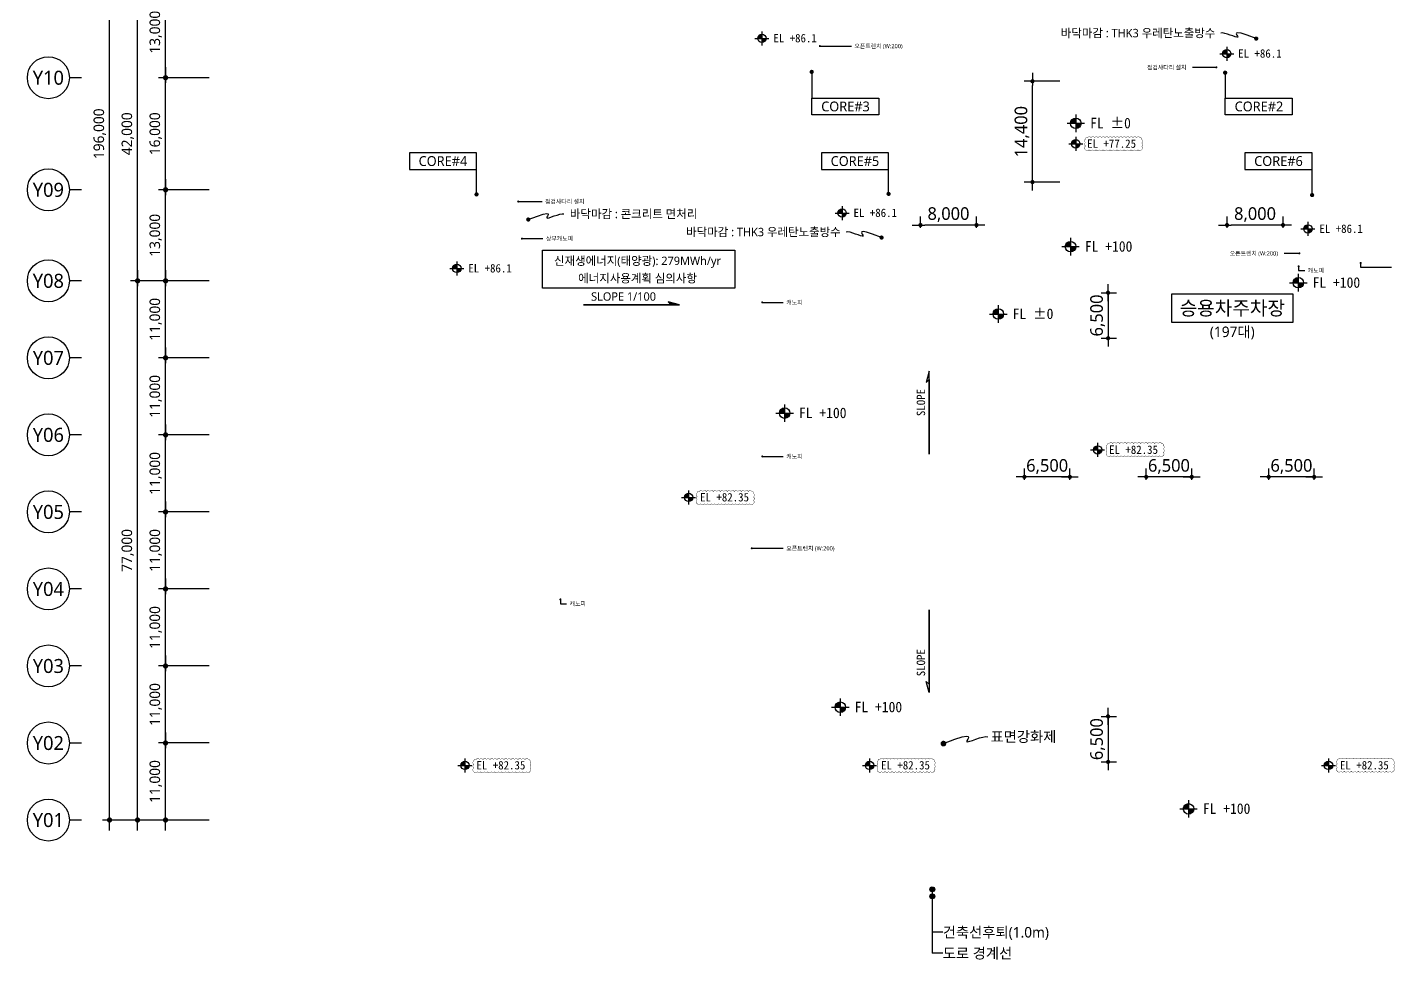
# Model space of a CAD drawing. Header units: millimetres. Extents: x 4806612 to 5147473, y 1423230 to 1974891.
# Drawn here: x 4806612 to 5001958, y 1722455 to 1855586 of the extents above; entities that cross this region are included whole.
import ezdxf
from ezdxf.enums import TextEntityAlignment as Align

# ---------------------------------------------------------------- set-up
doc = ezdxf.new("R2010")
doc.units = ezdxf.units.MM
doc.layers.get('Defpoints').update_dxf_attribs({"color": 140})
for name, color, linetype, lineweight in [('A-AXIS-BUBL', 7, 'Continuous', 25), ('A-DIMS', 7, 'Continuous', 25), ('A-MKXS-LEAD', 7, 'Continuous', 25), ('A-MKXS-TEXT1', 3, 'Continuous', 25), ('A-MKXX-NAME', 3, 'Continuous', 25), ('A-MKXX-SYMB', 7, 'Continuous', 25), ('A-XXXX-SYMB', 7, 'Continuous', 25), ('A-XXXX-TXT2', 3, 'Continuous', 25)]:
    doc.layers.add(name, color=color, linetype=linetype, lineweight=lineweight)
doc.layers.add('DIM', color=7, linetype='Continuous')
doc.layers.add('REV-202205', color=20, linetype='Continuous', lineweight=25, plot=False)
doc.styles.add('HY울릉도L', font='')
doc.styles.add('돋움체', font='')
doc.styles.add('맑은고딕', font='malgun.ttf')
doc.styles.get('HY울릉도L').set_extended_font_data('HYwulM')
doc.styles.get('돋움체').set_extended_font_data('DotumChe')
doc.dimstyles.new('CDIM', dxfattribs={"dimtxt": 3, "dimasz": 1.5, "dimexe": 2, "dimexo": 1, "dimgap": 1, "dimtad": 1, "dimdec": 0, "dimrnd": 0.5, "dimzin": 0, "dimdsep": 32, "dimlunit": 6, "dimtxsty": 'HY울릉도L', "dimblk1": '_CIDOT', "dimblk2": '_CIDOT', "dimsah": 1, "dimcen": 5.5, "dimclrd": 2, "dimclre": 2, "dimclrt": 7, "dimadec": 0, "dimazin": 0, "dimtfac": 1, "dimtdec": 0, "dimtix": 1, "dimtmove": 2, "dimatfit": 1, "dimldrblk": '_CIDOT', "dimfxl": 1, "dimtolj": 1, "dimtzin": 0, "dimlwd": -1, "dimarcsym": 0})

# ---------------------------------------------------------------- blocks, each defined once
blk = doc.blocks.new('_CIDOT')
at = {"color": 0, "linetype": 'ByBlock'}
blk.add_line((2, 0), (-1, 0), dxfattribs=at)
at = {"color": 0, "linetype": 'ByBlock', "const_width": 0.5}
blk.add_lwpolyline([(-0.25, 0, 1), (0.25, 0, 1)], format="xyb", close=True, dxfattribs=at)
blk = doc.blocks.new('*D7')
at = {"layer": 'A-DIMS', "lineweight": -2, "transparency": 16777216}
for p, q in [((93193, 67121), (85943, 67121)), ((93193, 56121), (85943, 56121))]:
    blk.add_line(p, q, dxfattribs=at)
at = {"layer": 'A-DIMS', "transparency": 16777216}
blk.add_line((86943, 56871), (86943, 66371), dxfattribs=at)
at = {"layer": 'Defpoints', "color": 0, "transparency": 16777216}
for p in [(86943, 67121), (93693, 67121), (93693, 56121)]:
    blk.add_point(p, dxfattribs=at)
at = {"layer": 'A-DIMS', "transparency": 16777216, "xscale": 750, "yscale": 750, "zscale": 750}
for p, rotation in [((86943, 67121), 90), ((86943, 56121), 270)]:
    blk.add_blockref('_CIDOT', p, dxfattribs=dict(at, rotation=rotation))
at = {"layer": 'A-DIMS', "color": 3, "transparency": 16777216, "insert": (85538, 61621), "char_height": 1500, "attachment_point": 5, "rotation": 90, "style": '맑은고딕'}
blk.add_mtext('\\A1;11,000', dxfattribs=at)
blk = doc.blocks.new('*D8')
at = {"layer": 'A-DIMS', "lineweight": -2, "transparency": 16777216}
for p, q in [((93193, 78121), (85943, 78121)), ((93193, 67121), (85943, 67121))]:
    blk.add_line(p, q, dxfattribs=at)
at = {"layer": 'A-DIMS', "transparency": 16777216}
blk.add_line((86943, 67871), (86943, 77371), dxfattribs=at)
at = {"layer": 'Defpoints', "color": 0, "transparency": 16777216}
for p in [(86943, 78121), (93693, 78121), (93693, 67121)]:
    blk.add_point(p, dxfattribs=at)
at = {"layer": 'A-DIMS', "transparency": 16777216, "xscale": 750, "yscale": 750, "zscale": 750}
for p, rotation in [((86943, 78121), 90), ((86943, 67121), 270)]:
    blk.add_blockref('_CIDOT', p, dxfattribs=dict(at, rotation=rotation))
at = {"layer": 'A-DIMS', "color": 3, "transparency": 16777216, "insert": (85538, 72621), "char_height": 1500, "attachment_point": 5, "rotation": 90, "style": '맑은고딕'}
blk.add_mtext('\\A1;11,000', dxfattribs=at)
blk = doc.blocks.new('*D9')
at = {"layer": 'A-DIMS', "lineweight": -2, "transparency": 16777216}
for p, q in [((93193, 89121), (85943, 89121)), ((93193, 78121), (85943, 78121))]:
    blk.add_line(p, q, dxfattribs=at)
at = {"layer": 'A-DIMS', "transparency": 16777216}
blk.add_line((86943, 78871), (86943, 88371), dxfattribs=at)
at = {"layer": 'Defpoints', "color": 0, "transparency": 16777216}
for p in [(86943, 89121), (93693, 89121), (93693, 78121)]:
    blk.add_point(p, dxfattribs=at)
at = {"layer": 'A-DIMS', "transparency": 16777216, "xscale": 750, "yscale": 750, "zscale": 750}
for p, rotation in [((86943, 89121), 90), ((86943, 78121), 270)]:
    blk.add_blockref('_CIDOT', p, dxfattribs=dict(at, rotation=rotation))
at = {"layer": 'A-DIMS', "color": 3, "transparency": 16777216, "insert": (85538, 83621), "char_height": 1500, "attachment_point": 5, "rotation": 90, "style": '맑은고딕'}
blk.add_mtext('\\A1;11,000', dxfattribs=at)
blk = doc.blocks.new('*D10')
at = {"layer": 'A-DIMS', "lineweight": -2, "transparency": 16777216}
for p, q in [((93193, 100121), (85943, 100121)), ((93193, 89121), (85943, 89121))]:
    blk.add_line(p, q, dxfattribs=at)
at = {"layer": 'A-DIMS', "transparency": 16777216}
blk.add_line((86943, 89871), (86943, 99371), dxfattribs=at)
at = {"layer": 'Defpoints', "color": 0, "transparency": 16777216}
for p in [(86943, 100121), (93693, 100121), (93693, 89121)]:
    blk.add_point(p, dxfattribs=at)
at = {"layer": 'A-DIMS', "transparency": 16777216, "xscale": 750, "yscale": 750, "zscale": 750}
for p, rotation in [((86943, 100121), 90), ((86943, 89121), 270)]:
    blk.add_blockref('_CIDOT', p, dxfattribs=dict(at, rotation=rotation))
at = {"layer": 'A-DIMS', "color": 3, "transparency": 16777216, "insert": (85538, 94621), "char_height": 1500, "attachment_point": 5, "rotation": 90, "style": '맑은고딕'}
blk.add_mtext('\\A1;11,000', dxfattribs=at)
blk = doc.blocks.new('*D11')
at = {"layer": 'A-DIMS', "lineweight": -2, "transparency": 16777216}
for p, q in [((93193, 111121), (85943, 111121)), ((93193, 100121), (85943, 100121))]:
    blk.add_line(p, q, dxfattribs=at)
at = {"layer": 'A-DIMS', "transparency": 16777216}
blk.add_line((86943, 100871), (86943, 110371), dxfattribs=at)
at = {"layer": 'Defpoints', "color": 0, "transparency": 16777216}
for p in [(86943, 111121), (93693, 111121), (93693, 100121)]:
    blk.add_point(p, dxfattribs=at)
at = {"layer": 'A-DIMS', "transparency": 16777216, "xscale": 750, "yscale": 750, "zscale": 750}
for p, rotation in [((86943, 111121), 90), ((86943, 100121), 270)]:
    blk.add_blockref('_CIDOT', p, dxfattribs=dict(at, rotation=rotation))
at = {"layer": 'A-DIMS', "color": 3, "transparency": 16777216, "insert": (85538, 105621), "char_height": 1500, "attachment_point": 5, "rotation": 90, "style": '맑은고딕'}
blk.add_mtext('\\A1;11,000', dxfattribs=at)
blk = doc.blocks.new('*D12')
at = {"layer": 'A-DIMS', "lineweight": -2, "transparency": 16777216}
for p, q in [((93193, 122121), (85943, 122121)), ((93193, 111121), (85943, 111121))]:
    blk.add_line(p, q, dxfattribs=at)
at = {"layer": 'A-DIMS', "transparency": 16777216}
blk.add_line((86943, 111871), (86943, 121371), dxfattribs=at)
at = {"layer": 'Defpoints', "color": 0, "transparency": 16777216}
for p in [(86943, 122121), (93693, 122121), (93693, 111121)]:
    blk.add_point(p, dxfattribs=at)
at = {"layer": 'A-DIMS', "transparency": 16777216, "xscale": 750, "yscale": 750, "zscale": 750}
for p, rotation in [((86943, 122121), 90), ((86943, 111121), 270)]:
    blk.add_blockref('_CIDOT', p, dxfattribs=dict(at, rotation=rotation))
at = {"layer": 'A-DIMS', "color": 3, "transparency": 16777216, "insert": (85538, 116621), "char_height": 1500, "attachment_point": 5, "rotation": 90, "style": '맑은고딕'}
blk.add_mtext('\\A1;11,000', dxfattribs=at)
blk = doc.blocks.new('*D13')
at = {"layer": 'A-DIMS', "lineweight": -2, "transparency": 16777216}
for p, q in [((93193, 135121), (85943, 135121)), ((93193, 122121), (85943, 122121))]:
    blk.add_line(p, q, dxfattribs=at)
at = {"layer": 'A-DIMS', "transparency": 16777216}
blk.add_line((86943, 122871), (86943, 134371), dxfattribs=at)
at = {"layer": 'Defpoints', "color": 0, "transparency": 16777216}
for p in [(86943, 135121), (93693, 135121), (93693, 122121)]:
    blk.add_point(p, dxfattribs=at)
at = {"layer": 'A-DIMS', "transparency": 16777216, "xscale": 750, "yscale": 750, "zscale": 750}
for p, rotation in [((86943, 135121), 90), ((86943, 122121), 270)]:
    blk.add_blockref('_CIDOT', p, dxfattribs=dict(at, rotation=rotation))
at = {"layer": 'A-DIMS', "color": 3, "transparency": 16777216, "insert": (85538, 128621), "char_height": 1500, "attachment_point": 5, "rotation": 90, "style": '맑은고딕'}
blk.add_mtext('\\A1;13,000', dxfattribs=at)
blk = doc.blocks.new('*D14')
at = {"layer": 'A-DIMS', "lineweight": -2, "transparency": 16777216}
for p, q in [((93193, 151121), (85943, 151121)), ((93193, 135121), (85943, 135121))]:
    blk.add_line(p, q, dxfattribs=at)
at = {"layer": 'A-DIMS', "transparency": 16777216}
blk.add_line((86943, 135871), (86943, 150371), dxfattribs=at)
at = {"layer": 'Defpoints', "color": 0, "transparency": 16777216}
for p in [(86943, 151121), (93693, 151121), (93693, 135121)]:
    blk.add_point(p, dxfattribs=at)
at = {"layer": 'A-DIMS', "transparency": 16777216, "xscale": 750, "yscale": 750, "zscale": 750}
for p, rotation in [((86943, 151121), 90), ((86943, 135121), 270)]:
    blk.add_blockref('_CIDOT', p, dxfattribs=dict(at, rotation=rotation))
at = {"layer": 'A-DIMS', "color": 3, "transparency": 16777216, "insert": (85538, 143121), "char_height": 1500, "attachment_point": 5, "rotation": 90, "style": '맑은고딕'}
blk.add_mtext('\\A1;16,000', dxfattribs=at)
blk = doc.blocks.new('*D15')
at = {"layer": 'A-DIMS', "lineweight": -2, "transparency": 16777216}
for p, q in [((93193, 164121), (85943, 164121)), ((93193, 151121), (85943, 151121))]:
    blk.add_line(p, q, dxfattribs=at)
at = {"layer": 'A-DIMS', "transparency": 16777216}
blk.add_line((86943, 151871), (86943, 163371), dxfattribs=at)
at = {"layer": 'Defpoints', "color": 0, "transparency": 16777216}
for p in [(86943, 164121), (93693, 164121), (93693, 151121)]:
    blk.add_point(p, dxfattribs=at)
at = {"layer": 'A-DIMS', "transparency": 16777216, "xscale": 750, "yscale": 750, "zscale": 750}
for p, rotation in [((86943, 164121), 90), ((86943, 151121), 270)]:
    blk.add_blockref('_CIDOT', p, dxfattribs=dict(at, rotation=rotation))
at = {"layer": 'A-DIMS', "color": 3, "transparency": 16777216, "insert": (85538, 157621), "char_height": 1500, "attachment_point": 5, "rotation": 90, "style": '맑은고딕'}
blk.add_mtext('\\A1;13,000', dxfattribs=at)
blk = doc.blocks.new('*D23')
at = {"layer": 'A-DIMS', "lineweight": -2, "transparency": 16777216}
for p, q in [((93193, 122121), (81943, 122121)), ((93193, 45121), (81943, 45121))]:
    blk.add_line(p, q, dxfattribs=at)
at = {"layer": 'A-DIMS', "transparency": 16777216}
blk.add_line((82943, 45871), (82943, 121371), dxfattribs=at)
at = {"layer": 'Defpoints', "color": 0, "transparency": 16777216}
for p in [(82943, 122121), (93693, 122121), (93693, 45121)]:
    blk.add_point(p, dxfattribs=at)
at = {"layer": 'A-DIMS', "transparency": 16777216, "xscale": 750, "yscale": 750, "zscale": 750}
for p, rotation in [((82943, 122121), 90), ((82943, 45121), 270)]:
    blk.add_blockref('_CIDOT', p, dxfattribs=dict(at, rotation=rotation))
at = {"layer": 'A-DIMS', "color": 3, "transparency": 16777216, "insert": (81542, 83621), "char_height": 1500, "attachment_point": 5, "rotation": 90, "style": '맑은고딕'}
blk.add_mtext('\\A1;77,000', dxfattribs=at)
blk = doc.blocks.new('*D24')
at = {"layer": 'A-DIMS', "lineweight": -2, "transparency": 16777216}
for p, q in [((93193, 241121), (77943, 241121)), ((93193, 45121), (77943, 45121))]:
    blk.add_line(p, q, dxfattribs=at)
at = {"layer": 'A-DIMS', "transparency": 16777216}
blk.add_line((78943, 45871), (78943, 240371), dxfattribs=at)
at = {"layer": 'Defpoints', "color": 0, "transparency": 16777216}
for p in [(78943, 241121), (93693, 241121), (93693, 45121)]:
    blk.add_point(p, dxfattribs=at)
at = {"layer": 'A-DIMS', "transparency": 16777216, "xscale": 750, "yscale": 750, "zscale": 750}
for p, rotation in [((78943, 241121), 90), ((78943, 45121), 270)]:
    blk.add_blockref('_CIDOT', p, dxfattribs=dict(at, rotation=rotation))
at = {"layer": 'A-DIMS', "color": 3, "transparency": 16777216, "insert": (77538, 143121), "char_height": 1500, "attachment_point": 5, "rotation": 90, "style": '맑은고딕'}
blk.add_mtext('\\A1;196,000', dxfattribs=at)
blk = doc.blocks.new('*D25')
at = {"layer": 'A-DIMS', "lineweight": -2, "transparency": 16777216}
for p, q in [((93193, 56121), (85943, 56121)), ((93193, 45121), (85943, 45121))]:
    blk.add_line(p, q, dxfattribs=at)
at = {"layer": 'A-DIMS', "transparency": 16777216}
blk.add_line((86943, 45871), (86943, 55371), dxfattribs=at)
at = {"layer": 'Defpoints', "color": 0, "transparency": 16777216}
for p in [(86943, 56121), (93693, 56121), (93693, 45121)]:
    blk.add_point(p, dxfattribs=at)
at = {"layer": 'A-DIMS', "transparency": 16777216, "xscale": 750, "yscale": 750, "zscale": 750}
for p, rotation in [((86943, 56121), 90), ((86943, 45121), 270)]:
    blk.add_blockref('_CIDOT', p, dxfattribs=dict(at, rotation=rotation))
at = {"layer": 'A-DIMS', "color": 3, "transparency": 16777216, "insert": (85538, 50621), "char_height": 1500, "attachment_point": 5, "rotation": 90, "style": '맑은고딕'}
blk.add_mtext('\\A1;11,000', dxfattribs=at)
blk = doc.blocks.new('*D26')
at = {"layer": 'A-DIMS', "lineweight": -2, "transparency": 16777216}
for p, q in [((93193, 164121), (81943, 164121)), ((93193, 122121), (81943, 122121))]:
    blk.add_line(p, q, dxfattribs=at)
at = {"layer": 'A-DIMS', "transparency": 16777216}
blk.add_line((82943, 122871), (82943, 163371), dxfattribs=at)
at = {"layer": 'Defpoints', "color": 0, "transparency": 16777216}
for p in [(82943, 164121), (93693, 164121), (93693, 122121)]:
    blk.add_point(p, dxfattribs=at)
at = {"layer": 'A-DIMS', "transparency": 16777216, "xscale": 750, "yscale": 750, "zscale": 750}
for p, rotation in [((82943, 164121), 90), ((82943, 122121), 270)]:
    blk.add_blockref('_CIDOT', p, dxfattribs=dict(at, rotation=rotation))
at = {"layer": 'A-DIMS', "color": 3, "transparency": 16777216, "insert": (81542, 143121), "char_height": 1500, "attachment_point": 5, "rotation": 90, "style": '맑은고딕'}
blk.add_mtext('\\A1;42,000', dxfattribs=at)
blk = doc.blocks.new('*D88')
at = {"layer": 'Defpoints', "color": 0, "transparency": 16777216}
for p in [(4950212, 1847891), (4954712, 1847891), (4954712, 1833491)]:
    blk.add_point(p, dxfattribs=at)
at = {"layer": 'DIM', "lineweight": -2, "transparency": 16777216}
for p, q in [((4954112, 1847891), (4949012, 1847891)), ((4954112, 1833491), (4949012, 1833491))]:
    blk.add_line(p, q, dxfattribs=at)
at = {"layer": 'DIM', "transparency": 16777216}
blk.add_line((4950212, 1834091), (4950212, 1847291), dxfattribs=at)
at = {"layer": 'DIM', "transparency": 16777216, "xscale": 600, "yscale": 600, "zscale": 600}
for p, rotation in [((4950212, 1847891), 90), ((4950212, 1833491), 270)]:
    blk.add_blockref('_CIDOT', p, dxfattribs=dict(at, rotation=rotation))
at = {"layer": 'DIM', "color": 3, "transparency": 16777216, "insert": (4948726, 1840691), "char_height": 1800, "attachment_point": 5, "rotation": 90, "style": '맑은고딕'}
blk.add_mtext('\\A1;14,400', dxfattribs=at)
blk = doc.blocks.new('Level')
at = {"layer": 'A-XXXX-SYMB'}
h = blk.add_hatch(color=256, dxfattribs=at)
h.paths.add_polyline_path([(0, 600, 0.4142136), (-600, 0), (0, 0)])
h.paths.add_polyline_path([(600, 0), (0, 0), (0, -600, 0.4142136)])
for p, q in [((-1000, 0), (1000, 0)), ((0, 1000), (0, -1000))]:
    blk.add_line(p, q, dxfattribs=at)
blk.add_circle((0, 0), 600, dxfattribs=at)
blk = doc.blocks.new('*D95')
at = {"layer": 'Defpoints', "color": 0, "transparency": 16777216}
for p in [(4959412, 1817691), (4959412, 1811191), (4961012, 1811191)]:
    blk.add_point(p, dxfattribs=at)
at = {"layer": 'DIM', "transparency": 16777216}
for p, q in [((4961012, 1818291), (4961012, 1818891)), ((4961012, 1817691), (4961012, 1811191)), ((4961012, 1810591), (4961012, 1809991))]:
    blk.add_line(p, q, dxfattribs=at)
at = {"layer": 'DIM', "lineweight": -2, "transparency": 16777216}
for p, q in [((4960012, 1817691), (4962212, 1817691)), ((4960012, 1811191), (4962212, 1811191))]:
    blk.add_line(p, q, dxfattribs=at)
at = {"layer": 'DIM', "transparency": 16777216, "xscale": 600, "yscale": 600, "zscale": 600}
for p, rotation in [((4961012, 1817691), 270), ((4961012, 1811191), 90)]:
    blk.add_blockref('_CIDOT', p, dxfattribs=dict(at, rotation=rotation))
at = {"layer": 'DIM', "color": 3, "transparency": 16777216, "insert": (4959531, 1814441), "char_height": 1800, "attachment_point": 5, "rotation": 90, "style": '맑은고딕'}
blk.add_mtext('\\A1;6,500', dxfattribs=at)
blk = doc.blocks.new('*D103')
at = {"layer": 'Defpoints', "color": 0, "transparency": 16777216}
for p in [(4934212, 1827354), (4934212, 1826354), (4942212, 1826354)]:
    blk.add_point(p, dxfattribs=at)
at = {"layer": 'DIM', "lineweight": -2, "transparency": 16777216}
for p, q in [((4934212, 1826954), (4934212, 1828554)), ((4942212, 1826954), (4942212, 1828554))]:
    blk.add_line(p, q, dxfattribs=at)
at = {"layer": 'DIM', "transparency": 16777216}
blk.add_line((4941612, 1827354), (4934812, 1827354), dxfattribs=at)
at = {"layer": 'DIM', "transparency": 16777216, "xscale": 600, "yscale": 600, "zscale": 600}
for p, rotation in [((4934212, 1827354), 180.0000000000034), ((4942212, 1827354), 3.357314426466474e-12)]:
    blk.add_blockref('_CIDOT', p, dxfattribs=dict(at, rotation=rotation))
at = {"layer": 'DIM', "color": 3, "transparency": 16777216, "insert": (4938212, 1828835), "char_height": 1800, "attachment_point": 5, "style": '맑은고딕'}
blk.add_mtext('\\A1;8,000', dxfattribs=at)
blk = doc.blocks.new('*D104')
at = {"layer": 'Defpoints', "color": 0, "transparency": 16777216}
for p in [(4978012, 1827354), (4978012, 1826354), (4986012, 1826354)]:
    blk.add_point(p, dxfattribs=at)
at = {"layer": 'DIM', "lineweight": -2, "transparency": 16777216}
for p, q in [((4978012, 1826954), (4978012, 1828554)), ((4986012, 1826954), (4986012, 1828554))]:
    blk.add_line(p, q, dxfattribs=at)
at = {"layer": 'DIM', "transparency": 16777216}
blk.add_line((4985412, 1827354), (4978612, 1827354), dxfattribs=at)
at = {"layer": 'DIM', "transparency": 16777216, "xscale": 600, "yscale": 600, "zscale": 600}
for p, rotation in [((4978012, 1827354), 180.0000000000034), ((4986012, 1827354), 3.357314426466474e-12)]:
    blk.add_blockref('_CIDOT', p, dxfattribs=dict(at, rotation=rotation))
at = {"layer": 'DIM', "color": 3, "transparency": 16777216, "insert": (4982012, 1828835), "char_height": 1800, "attachment_point": 5, "style": '맑은고딕'}
blk.add_mtext('\\A1;8,000', dxfattribs=at)
blk = doc.blocks.new('*D105')
at = {"layer": 'Defpoints', "color": 0, "transparency": 16777216}
for p in [(4983962, 1791391), (4983962, 1790391), (4990462, 1790391)]:
    blk.add_point(p, dxfattribs=at)
at = {"layer": 'DIM', "transparency": 16777216}
for p, q in [((4983362, 1791391), (4982762, 1791391)), ((4990462, 1791391), (4983962, 1791391)), ((4991062, 1791391), (4991662, 1791391))]:
    blk.add_line(p, q, dxfattribs=at)
at = {"layer": 'DIM', "lineweight": -2, "transparency": 16777216}
for p, q in [((4983962, 1790991), (4983962, 1792591)), ((4990462, 1790991), (4990462, 1792591))]:
    blk.add_line(p, q, dxfattribs=at)
at = {"layer": 'DIM', "transparency": 16777216, "xscale": 600, "yscale": 600, "zscale": 600}
for p, rotation in [((4983962, 1791391), 359.9999999999795), ((4990462, 1791391), 179.9999999999795)]:
    blk.add_blockref('_CIDOT', p, dxfattribs=dict(at, rotation=rotation))
at = {"layer": 'DIM', "color": 3, "transparency": 16777216, "insert": (4987212, 1792872), "char_height": 1800, "attachment_point": 5, "style": '맑은고딕'}
blk.add_mtext('\\A1;6,500', dxfattribs=at)
blk = doc.blocks.new('글_일반주차')
at = {"layer": 'A-XXXX-TXT2', "color": 0}
blk.add_lwpolyline([(-8700, -2000), (8700, -2000), (8700, 2000), (-8700, 2000)], close=True, dxfattribs=at)
at = {"layer": 'A-XXXX-TXT2', "style": '맑은고딕'}
blk.add_text('승용차주차장', height=2000, dxfattribs=at).set_placement((0, 0), align=Align.MIDDLE_CENTER)
blk = doc.blocks.new('*D106')
at = {"layer": 'Defpoints', "color": 0, "transparency": 16777216}
for p in [(4966462, 1791391), (4966462, 1790391), (4972962, 1790391)]:
    blk.add_point(p, dxfattribs=at)
at = {"layer": 'DIM', "transparency": 16777216}
for p, q in [((4965862, 1791391), (4965262, 1791391)), ((4972962, 1791391), (4966462, 1791391)), ((4973562, 1791391), (4974162, 1791391))]:
    blk.add_line(p, q, dxfattribs=at)
at = {"layer": 'DIM', "lineweight": -2, "transparency": 16777216}
for p, q in [((4966462, 1790991), (4966462, 1792591)), ((4972962, 1790991), (4972962, 1792591))]:
    blk.add_line(p, q, dxfattribs=at)
at = {"layer": 'DIM', "transparency": 16777216, "xscale": 600, "yscale": 600, "zscale": 600}
for p, rotation in [((4966462, 1791391), 359.9999999999795), ((4972962, 1791391), 179.9999999999795)]:
    blk.add_blockref('_CIDOT', p, dxfattribs=dict(at, rotation=rotation))
at = {"layer": 'DIM', "color": 3, "transparency": 16777216, "insert": (4969712, 1792872), "char_height": 1800, "attachment_point": 5, "style": '맑은고딕'}
blk.add_mtext('\\A1;6,500', dxfattribs=at)
blk = doc.blocks.new('*D107')
at = {"layer": 'Defpoints', "color": 0, "transparency": 16777216}
for p in [(4949062, 1791391), (4949062, 1790391), (4955562, 1790391)]:
    blk.add_point(p, dxfattribs=at)
at = {"layer": 'DIM', "transparency": 16777216}
for p, q in [((4948462, 1791391), (4947862, 1791391)), ((4955562, 1791391), (4949062, 1791391)), ((4956162, 1791391), (4956762, 1791391))]:
    blk.add_line(p, q, dxfattribs=at)
at = {"layer": 'DIM', "lineweight": -2, "transparency": 16777216}
for p, q in [((4949062, 1790991), (4949062, 1792591)), ((4955562, 1790991), (4955562, 1792591))]:
    blk.add_line(p, q, dxfattribs=at)
at = {"layer": 'DIM', "transparency": 16777216, "xscale": 600, "yscale": 600, "zscale": 600}
for p, rotation in [((4949062, 1791391), 359.9999999999795), ((4955562, 1791391), 179.9999999999795)]:
    blk.add_blockref('_CIDOT', p, dxfattribs=dict(at, rotation=rotation))
at = {"layer": 'DIM', "color": 3, "transparency": 16777216, "insert": (4952312, 1792872), "char_height": 1800, "attachment_point": 5, "style": '맑은고딕'}
blk.add_mtext('\\A1;6,500', dxfattribs=at)
blk = doc.blocks.new('*D108')
at = {"layer": 'Defpoints', "color": 0, "transparency": 16777216}
for p in [(4959412, 1757191), (4959412, 1750691), (4961012, 1750691)]:
    blk.add_point(p, dxfattribs=at)
at = {"layer": 'DIM', "transparency": 16777216}
for p, q in [((4961012, 1757791), (4961012, 1758391)), ((4961012, 1757191), (4961012, 1750691)), ((4961012, 1750091), (4961012, 1749491))]:
    blk.add_line(p, q, dxfattribs=at)
at = {"layer": 'DIM', "lineweight": -2, "transparency": 16777216}
for p, q in [((4960012, 1757191), (4962212, 1757191)), ((4960012, 1750691), (4962212, 1750691))]:
    blk.add_line(p, q, dxfattribs=at)
at = {"layer": 'DIM', "transparency": 16777216, "xscale": 600, "yscale": 600, "zscale": 600}
for p, rotation in [((4961012, 1757191), 270), ((4961012, 1750691), 90)]:
    blk.add_blockref('_CIDOT', p, dxfattribs=dict(at, rotation=rotation))
at = {"layer": 'DIM', "color": 3, "transparency": 16777216, "insert": (4959531, 1753941), "char_height": 1800, "attachment_point": 5, "rotation": 90, "style": '맑은고딕'}
blk.add_mtext('\\A1;6,500', dxfattribs=at)
blk = doc.blocks.new('DIM(210222)')
for p, q in [((74943, 151120.6), (73193, 151120.6)), ((74943, 135120.6), (73193, 135120.6)), ((74943, 122120.6), (73193, 122120.6)), ((74943, 111120.6), (73193, 111120.6)), ((74943, 100120.6), (73193, 100120.6)), ((74943, 89120.6), (73193, 89120.6)), ((74943, 78120.6), (73193, 78120.6)), ((74943, 67120.6), (73193, 67120.6)), ((74943, 56120.6), (73193, 56120.6)), ((74943, 45120.6), (73193, 45120.6))]:
    blk.add_line(p, q)
at = {"layer": 'A-AXIS-BUBL', "ltscale": 0.2}
for centre in [(70193, 151120.6), (70193, 135120.6), (70193, 122120.6), (70193, 111120.6), (70193, 100120.6), (70193, 89120.6), (70193, 78120.6), (70193, 67120.6), (70193, 56120.6), (70193, 45120.6)]:
    blk.add_circle(centre, 3000, dxfattribs=at)
at = {"layer": 'A-XXXX-TXT2', "ltscale": 0.2, "style": '맑은고딕'}
for s, p in [('Y10', (70193, 151120.6)), ('Y09', (70193, 135120.6)), ('Y08', (70193, 122120.6)), ('Y07', (70193, 111120.6)), ('Y06', (70193, 100120.6)), ('Y05', (70193, 89120.6)), ('Y04', (70193, 78120.6)), ('Y03', (70193, 67120.6)), ('Y02', (70193, 56120.6)), ('Y01', (70193, 45120.6))]:
    blk.add_text(s, height=2000, dxfattribs=at).set_placement(p, align=Align.MIDDLE)
at = {"layer": 'A-DIMS'}
for p1, p2, distance, picture, middle in [((93693, 45120.6), (93693, 241120.6), 14750, '*D24', (77538.1, 143120.6)), ((93693, 122120.6), (93693, 164120.6), 10750, '*D26', (81542.2, 143120.6)), ((93693, 151120.6), (93693, 164120.6), 6750, '*D15', (85538.1, 157620.6)), ((93693, 135120.6), (93693, 151120.6), 6750, '*D14', (85538.1, 143120.6)), ((93693, 122120.6), (93693, 135120.6), 6750, '*D13', (85538.1, 128620.6)), ((93693, 45120.6), (93693, 122120.6), 10750, '*D23', (81542.2, 83620.6)), ((93693, 111120.6), (93693, 122120.6), 6750, '*D12', (85538.1, 116620.6)), ((93693, 100120.6), (93693, 111120.6), 6750, '*D11', (85538.1, 105620.6)), ((93693, 89120.6), (93693, 100120.6), 6750, '*D10', (85538.1, 94620.6)), ((93693, 78120.6), (93693, 89120.6), 6750, '*D9', (85538.1, 83620.6)), ((93693, 67120.6), (93693, 78120.6), 6750, '*D8', (85538.1, 72620.6)), ((93693, 56120.6), (93693, 67120.6), 6750, '*D7', (85538.1, 61620.6)), ((93693, 45120.6), (93693, 56120.6), 6750, '*D25', (85538.1, 50620.6))]:
    dim = blk.add_aligned_dim(p1=p1, p2=p2, distance=distance, dimstyle='CDIM', override={"dimscale": 500, "dimtxsty": '맑은고딕', "dimclrd": 256, "dimclre": 256, "dimclrt": 3}, dxfattribs=at)
    dim.commit()
    dim.dimension.update_dxf_attribs({"geometry": picture, "text_midpoint": middle})

msp = doc.modelspace()

# ---------------------------------------------------------------- hatches: boundary and pattern name
at = {"layer": 'A-XXXX-SYMB'}
h = msp.add_hatch(color=256, dxfattribs=at)
h.paths.add_polyline_path([(4956401.7, 1842635.2, 0.41421356), (4955651.7, 1841885.2), (4956401.7, 1841885.2)])
h.paths.add_polyline_path([(4957151.7, 1841885.2), (4956401.7, 1841885.2), (4956401.7, 1841135.2, 0.41421356)])
h = msp.add_hatch(color=256, dxfattribs=at)
h.paths.add_polyline_path([(4955650.3, 1825021.2, 0.41421356), (4954900.3, 1824271.2), (4955650.3, 1824271.2)])
h.paths.add_polyline_path([(4956400.3, 1824271.2), (4955650.3, 1824271.2), (4955650.3, 1823521.2, 0.41421356)])
h = msp.add_hatch(color=256, dxfattribs=at)
h.paths.add_polyline_path([(4988194.1, 1819867.2, 0.41421356), (4987444.1, 1819117.2), (4988194.1, 1819117.2)])
h.paths.add_polyline_path([(4988944.1, 1819117.2), (4988194.1, 1819117.2), (4988194.1, 1818367.2, 0.41421356)])
msp.add_hatch(color=256, dxfattribs=at).paths.add_polyline_path([(4899763.5, 1815980.7), (4898563.5, 1815980.7), (4898163.5, 1816380.7)])
h = msp.add_hatch(color=256, dxfattribs=at)
h.paths.add_polyline_path([(4945334.3, 1815398.4, 0.41421356), (4944584.3, 1814648.4), (4945334.3, 1814648.4)])
h.paths.add_polyline_path([(4946084.3, 1814648.4), (4945334.3, 1814648.4), (4945334.3, 1813898.4, 0.41421356)])
h = msp.add_hatch(color=256, dxfattribs=at)
h.paths.add_polyline_path([(4914806.6, 1801251.8, 0.41421356), (4914056.6, 1800501.8), (4914806.6, 1800501.8)])
h.paths.add_polyline_path([(4915556.6, 1800501.8), (4914806.6, 1800501.8), (4914806.6, 1799751.8, 0.41421356)])
h = msp.add_hatch(color=256, dxfattribs=at)
h.paths.add_polyline_path([(4922758.4, 1759250.9, 0.41421356), (4922008.4, 1758500.9), (4922758.4, 1758500.9)])
h.paths.add_polyline_path([(4923508.4, 1758500.9), (4922758.4, 1758500.9), (4922758.4, 1757750.9, 0.41421356)])
h = msp.add_hatch(color=256, dxfattribs=at)
h.paths.add_polyline_path([(4972508.5, 1744739.1, 0.41421356), (4971758.5, 1743989.1), (4972508.5, 1743989.1)])
h.paths.add_polyline_path([(4973258.5, 1743989.1), (4972508.5, 1743989.1), (4972508.5, 1743239.1, 0.41421356)])
h = msp.add_hatch(color=256, dxfattribs=at)
h.dxf.hatch_style = 1
edge = h.paths.add_edge_path()
edge.add_arc((4935897.5, 1732499), 351.6, 0, 360)
h = msp.add_hatch(color=256, dxfattribs=at)
h.dxf.hatch_style = 1
edge = h.paths.add_edge_path()
edge.add_arc((4935897.5, 1731498.9), 351.6, 0, 360)

# ---------------------------------------------------------------- linework, layer by layer
for points in [[(4918673.1, 1849225), (4918673.1, 1845491.2)], [(4977739, 1849114), (4977739, 1845491.2)], [(4870787.4, 1831732.4), (4870787.4, 1835291.2)], [(4929654.2, 1831808.6), (4929654.2, 1835291.2)], [(4990164.2, 1831640.2), (4990164.2, 1835291.2)], [(4935897.5, 1732499), (4935897.5, 1723364.5)], [(4937397.5, 1726364.5), (4935897.5, 1726364.5)], [(4937397.5, 1723364.5), (4935897.5, 1723364.5)]]:
    msp.add_lwpolyline(points)
at = {"layer": 'A-MKXS-LEAD'}
for p, q in [((4919842.7, 1852910.5), (4924342.7, 1852910.5)), ((4976493.2, 1849869.7), (4973093.2, 1849869.7)), ((4876741, 1830716.4), (4880141, 1830716.4)), ((4877275.7, 1825427), (4880275.7, 1825427)), ((4988354.2, 1823309), (4986174.2, 1823309)), ((4911611.8, 1816309.8), (4914611.8, 1816309.8)), ((4911611.8, 1794309.8), (4914611.8, 1794309.8)), ((4910111.8, 1781193), (4914611.8, 1781193))]:
    msp.add_line(p, q, dxfattribs=at)
for points in [[(4982180.9, 1853979.3), (4980877.5, 1854470.7), (4980028.3, 1854736), (4979545, 1854822), (4979339.8, 1854775.5), (4979324.4, 1854643.5), (4979411, 1854472.8), (4979511.3, 1854310.2), (4979537.4, 1854202.6), (4979421.9, 1854184.9), (4979180.3, 1854243.5), (4978848.8, 1854353), (4978463.6, 1854487.8), (4978060.8, 1854622.4), (4977676.7, 1854731.2), (4977347.5, 1854788.7), (4977109.3, 1854769.5)], [(4878176.8, 1828144.5), (4879480.1, 1828635.9), (4880329.4, 1828901.2), (4880812.6, 1828987.1), (4881017.9, 1828940.7), (4881033.2, 1828808.7), (4880946.7, 1828637.9), (4880846.4, 1828475.4), (4880820.2, 1828367.8), (4880935.7, 1828350.1), (4881177.3, 1828408.7), (4881508.8, 1828518.2), (4881894.1, 1828653), (4882296.9, 1828787.5), (4882681, 1828896.3), (4883010.2, 1828953.9), (4883248.4, 1828934.7)], [(4928652.3, 1825568.5), (4927348.9, 1826059.9), (4926499.6, 1826325.2), (4926016.4, 1826411.2), (4925811.1, 1826364.7), (4925795.8, 1826232.7), (4925882.3, 1826061.9), (4925982.7, 1825899.4), (4926008.8, 1825791.8), (4925893.3, 1825774.1), (4925651.7, 1825832.7), (4925320.2, 1825942.2), (4924935, 1826077), (4924532.2, 1826211.5), (4924148.1, 1826320.4), (4923818.8, 1826377.9), (4923580.6, 1826358.7)], [(4988233.3, 1821456.7), (4988233.3, 1820852.9), (4989116.6, 1820852.9)], [(4997100.6, 1821949.6), (4997100.6, 1821345.8), (5001525.6, 1821345.8)], [(4882773.7, 1773891.2), (4882773.7, 1773287.5), (4883657.1, 1773287.5)], [(4937492.5, 1753303), (4939121.7, 1753917.3), (4940183.3, 1754248.8), (4940787.4, 1754356.3), (4941043.9, 1754298.2), (4941063.1, 1754133.2), (4940954.9, 1753919.8), (4940829.5, 1753716.6), (4940796.9, 1753582.1), (4940941.2, 1753560), (4941243.2, 1753633.3), (4941657.6, 1753770.1), (4942139.2, 1753938.6), (4942642.6, 1754106.8), (4943122.8, 1754242.8), (4943534.3, 1754314.8), (4943832.1, 1754290.7)]]:
    msp.add_lwpolyline(points, dxfattribs=at)
for points, const_width in [([(4982330.9, 1853979.3, -1), (4982030.9, 1853979.3, -1)], 300), ([(4919767.7, 1852910.5, 1), (4919917.7, 1852910.5, 1)], 150), ([(4976568.2, 1849869.7, -1), (4976418.2, 1849869.7, -1)], 150), ([(4918823.1, 1849225, -1), (4918523.1, 1849225, -1)], 300), ([(4977889, 1849114, -1), (4977589, 1849114, -1)], 300), ([(4870637.4, 1831732.4, -1), (4870937.4, 1831732.4, -1)], 300), ([(4876666, 1830716.4, 1), (4876816, 1830716.4, 1)], 150), ([(4929504.2, 1831808.6, -1), (4929804.2, 1831808.6, -1)], 300), ([(4990014.2, 1831640.2, -1), (4990314.2, 1831640.2, -1)], 300), ([(4878026.8, 1828144.5, 1), (4878326.8, 1828144.5, 1)], 300), ([(4877200.7, 1825427, 1), (4877350.7, 1825427, 1)], 150), ([(4928802.3, 1825568.5, -1), (4928502.3, 1825568.5, -1)], 300), ([(4988429.2, 1823309, -1), (4988279.2, 1823309, -1)], 150), ([(4988158.3, 1821456.7, 1), (4988308.3, 1821456.7, 1)], 150), ([(4997025.6, 1821949.6, 1), (4997175.6, 1821949.6, 1)], 150), ([(4911536.8, 1816309.8, 1), (4911686.8, 1816309.8, 1)], 150), ([(4911536.8, 1794309.8, 1), (4911686.8, 1794309.8, 1)], 150), ([(4910036.8, 1781193, 1), (4910186.8, 1781193, 1)], 150), ([(4882698.7, 1773891.2, 1), (4882848.7, 1773891.2, 1)], 150), ([(4937285.2, 1753323.7, 1), (4937699.8, 1753282.3, 1)], 400)]:
    msp.add_lwpolyline(points, format="xyb", close=True, dxfattribs=dict(at, const_width=const_width))
at = {"layer": 'A-MKXX-SYMB'}
for points in [[(4918673.1, 1845491.2), (4928273.1, 1845491.2), (4928273.1, 1843091.2), (4918673.1, 1843091.2)], [(4977739, 1845491.2), (4987339, 1845491.2), (4987339, 1843091.2), (4977739, 1843091.2)], [(4870787.4, 1837691.2), (4861187.4, 1837691.2), (4861187.4, 1835291.2), (4870787.4, 1835291.2)], [(4929654.2, 1837691.2), (4920054.2, 1837691.2), (4920054.2, 1835291.2), (4929654.2, 1835291.2)], [(4990164.2, 1837691.2), (4980564.2, 1837691.2), (4980564.2, 1835291.2), (4990164.2, 1835291.2)]]:
    msp.add_lwpolyline(points, close=True, dxfattribs=at)
at = {"layer": 'A-XXXX-SYMB'}
for p, q in [((4956401.7, 1843135.2), (4956401.7, 1840635.2)), ((4955151.7, 1841885.2), (4957651.7, 1841885.2)), ((4955650.3, 1825521.2), (4955650.3, 1823021.2)), ((4954400.3, 1824271.2), (4956900.3, 1824271.2)), ((4986944.1, 1819117.2), (4989444.1, 1819117.2)), ((4988194.1, 1820367.2), (4988194.1, 1817867.2)), ((4886077.4, 1815980.7), (4899763.5, 1815980.7)), ((4945334.3, 1815898.4), (4945334.3, 1813398.4)), ((4944084.3, 1814648.4), (4946584.3, 1814648.4)), ((4935446.5, 1794658.1), (4935446.5, 1806477.9)), ((4914806.6, 1801751.8), (4914806.6, 1799251.8)), ((4913556.6, 1800501.8), (4916056.6, 1800501.8)), ((4935446.5, 1772403), (4935446.5, 1760583.2)), ((4921508.4, 1758500.9), (4924008.4, 1758500.9)), ((4922758.4, 1759750.9), (4922758.4, 1757250.9)), ((4972508.5, 1745239.1), (4972508.5, 1742739.1)), ((4971258.5, 1743989.1), (4973758.5, 1743989.1))]:
    msp.add_line(p, q, dxfattribs=at)
for points in [[(4899763.5, 1815980.7), (4898163.5, 1816380.7), (4898563.5, 1815980.7), (4886077.4, 1815980.7)], [(4935446.5, 1806477.9), (4935046.5, 1804877.9), (4935446.5, 1805277.9), (4935446.5, 1794658.1)], [(4935446.5, 1760583.2), (4935046.5, 1762183.2), (4935446.5, 1761783.2), (4935446.5, 1772403)]]:
    msp.add_lwpolyline(points, dxfattribs=at)
for centre, radius in [((4956401.7, 1841885.2), 750), ((4955650.3, 1824271.2), 750), ((4988194.1, 1819117.2), 750), ((4945334.3, 1814648.4), 750), ((4914806.6, 1800501.8), 750), ((4922758.4, 1758500.9), 750), ((4972508.5, 1743989.1), 750), ((4935897.5, 1732499), 351.6), ((4935897.5, 1731498.9), 351.6)]:
    msp.add_circle(centre, radius, dxfattribs=at)
at = {"layer": 'A-XXXX-TXT2', "color": 0}
msp.add_lwpolyline([(4880232.4, 1823773.9), (4907671.5, 1823773.9), (4907671.5, 1818318.9), (4880232.4, 1818318.9)], close=True, dxfattribs=at)
at = {"layer": 'REV-202205', "const_width": 50}
for points in [[(4957785.3, 1838097.1, 0.52056705), (4958285.3, 1838097.1, 0.52056705), (4958785.3, 1838097.1, 0.52056705), (4959285.3, 1838097.1, 0.52056705), (4959785.3, 1838097.1, 0.52056705), (4960285.3, 1838097.1, 0.52056705), (4960785.3, 1838097.1, 0.52056705), (4961285.3, 1838097.1, 0.52056705), (4961785.3, 1838097.1, 0.52056705), (4962285.3, 1838097.1, 0.52056705), (4962785.3, 1838097.1, 0.52056705), (4963285.3, 1838097.1, 0.52056705), (4963785.3, 1838097.1, 0.52056705), (4964285.3, 1838097.1, 0.52056705), (4964785.3, 1838097.1, 0.52056705), (4965285.3, 1838097.1, 0.52056705), (4965785.3, 1838097.1, 0.52056705), (4965817.2, 1838565.2, 0.52056705), (4965817.2, 1839065.2, 0.52056705), (4965817.2, 1839565.2, 0.52056705), (4965590.2, 1839838.3, 0.52056705), (4965090.2, 1839838.3, 0.52056705), (4964590.2, 1839838.3, 0.52056705), (4964090.2, 1839838.3, 0.52056705), (4963590.2, 1839838.3, 0.52056705), (4963090.2, 1839838.3, 0.52056705), (4962590.2, 1839838.3, 0.52056705), (4962090.2, 1839838.3, 0.52056705), (4961590.2, 1839838.3, 0.52056705), (4961090.2, 1839838.3, 0.52056705), (4960590.2, 1839838.3, 0.52056705), (4960090.2, 1839838.3, 0.52056705), (4959590.2, 1839838.3, 0.52056705), (4959090.2, 1839838.3, 0.52056705), (4958590.2, 1839838.3, 0.52056705), (4958090.2, 1839838.3, 0.52056705), (4957785.3, 1839643.3, 0.52056705), (4957785.3, 1839143.3, 0.52056705), (4957785.3, 1838643.3, 0.52056705)], [(4960872.3, 1794417.3, 0.52056705), (4961372.3, 1794417.3, 0.52056705), (4961872.3, 1794417.3, 0.52056705), (4962372.3, 1794417.3, 0.52056705), (4962872.3, 1794417.3, 0.52056705), (4963372.3, 1794417.3, 0.52056705), (4963872.3, 1794417.3, 0.52056705), (4964372.3, 1794417.3, 0.52056705), (4964872.3, 1794417.3, 0.52056705), (4965372.3, 1794417.3, 0.52056705), (4965872.3, 1794417.3, 0.52056705), (4966372.3, 1794417.3, 0.52056705), (4966872.3, 1794417.3, 0.52056705), (4967372.3, 1794417.3, 0.52056705), (4967872.3, 1794417.3, 0.52056705), (4968372.3, 1794417.3, 0.52056705), (4968872.3, 1794417.3, 0.52056705), (4968904.2, 1794885.4, 0.52056705), (4968904.2, 1795385.4, 0.52056705), (4968904.2, 1795885.4, 0.52056705), (4968677.3, 1796158.5, 0.52056705), (4968177.3, 1796158.5, 0.52056705), (4967677.3, 1796158.5, 0.52056705), (4967177.3, 1796158.5, 0.52056705), (4966677.3, 1796158.5, 0.52056705), (4966177.3, 1796158.5, 0.52056705), (4965677.3, 1796158.5, 0.52056705), (4965177.3, 1796158.5, 0.52056705), (4964677.3, 1796158.5, 0.52056705), (4964177.3, 1796158.5, 0.52056705), (4963677.3, 1796158.5, 0.52056705), (4963177.3, 1796158.5, 0.52056705), (4962677.3, 1796158.5, 0.52056705), (4962177.3, 1796158.5, 0.52056705), (4961677.3, 1796158.5, 0.52056705), (4961177.3, 1796158.5, 0.52056705), (4960872.3, 1795963.5, 0.52056705), (4960872.3, 1795463.5, 0.52056705), (4960872.3, 1794963.5, 0.52056705)], [(4902315.8, 1787564.9, 0.52056705), (4902815.8, 1787564.9, 0.52056705), (4903315.8, 1787564.9, 0.52056705), (4903815.8, 1787564.9, 0.52056705), (4904315.8, 1787564.9, 0.52056705), (4904815.8, 1787564.9, 0.52056705), (4905315.8, 1787564.9, 0.52056705), (4905815.8, 1787564.9, 0.52056705), (4906315.8, 1787564.9, 0.52056705), (4906815.8, 1787564.9, 0.52056705), (4907315.8, 1787564.9, 0.52056705), (4907815.8, 1787564.9, 0.52056705), (4908315.8, 1787564.9, 0.52056705), (4908815.8, 1787564.9, 0.52056705), (4909315.8, 1787564.9, 0.52056705), (4909815.8, 1787564.9, 0.52056705), (4910315.8, 1787564.9, 0.52056705), (4910347.7, 1788033, 0.52056705), (4910347.7, 1788533, 0.52056705), (4910347.7, 1789033, 0.52056705), (4910120.8, 1789306.1, 0.52056705), (4909620.8, 1789306.1, 0.52056705), (4909120.8, 1789306.1, 0.52056705), (4908620.8, 1789306.1, 0.52056705), (4908120.8, 1789306.1, 0.52056705), (4907620.8, 1789306.1, 0.52056705), (4907120.8, 1789306.1, 0.52056705), (4906620.8, 1789306.1, 0.52056705), (4906120.8, 1789306.1, 0.52056705), (4905620.8, 1789306.1, 0.52056705), (4905120.8, 1789306.1, 0.52056705), (4904620.8, 1789306.1, 0.52056705), (4904120.8, 1789306.1, 0.52056705), (4903620.8, 1789306.1, 0.52056705), (4903120.8, 1789306.1, 0.52056705), (4902620.8, 1789306.1, 0.52056705), (4902315.8, 1789111.1, 0.52056705), (4902315.8, 1788611.1, 0.52056705), (4902315.8, 1788111.1, 0.52056705)], [(4870398, 1749291.2, 0.52056705), (4870898, 1749291.2, 0.52056705), (4871398, 1749291.2, 0.52056705), (4871898, 1749291.2, 0.52056705), (4872398, 1749291.2, 0.52056705), (4872898, 1749291.2, 0.52056705), (4873398, 1749291.2, 0.52056705), (4873898, 1749291.2, 0.52056705), (4874398, 1749291.2, 0.52056705), (4874898, 1749291.2, 0.52056705), (4875398, 1749291.2, 0.52056705), (4875898, 1749291.2, 0.52056705), (4876398, 1749291.2, 0.52056705), (4876898, 1749291.2, 0.52056705), (4877398, 1749291.2, 0.52056705), (4877898, 1749291.2, 0.52056705), (4878398, 1749291.2, 0.52056705), (4878429.9, 1749759.3, 0.52056705), (4878429.9, 1750259.3, 0.52056705), (4878429.9, 1750759.3, 0.52056705), (4878203, 1751032.4, 0.52056705), (4877703, 1751032.4, 0.52056705), (4877203, 1751032.4, 0.52056705), (4876703, 1751032.4, 0.52056705), (4876203, 1751032.4, 0.52056705), (4875703, 1751032.4, 0.52056705), (4875203, 1751032.4, 0.52056705), (4874703, 1751032.4, 0.52056705), (4874203, 1751032.4, 0.52056705), (4873703, 1751032.4, 0.52056705), (4873203, 1751032.4, 0.52056705), (4872703, 1751032.4, 0.52056705), (4872203, 1751032.4, 0.52056705), (4871703, 1751032.4, 0.52056705), (4871203, 1751032.4, 0.52056705), (4870703, 1751032.4, 0.52056705), (4870398, 1750837.4, 0.52056705), (4870398, 1750337.4, 0.52056705), (4870398, 1749837.4, 0.52056705)], [(4928149.1, 1749328.8, 0.52056705), (4928649.1, 1749328.8, 0.52056705), (4929149.1, 1749328.8, 0.52056705), (4929649.1, 1749328.8, 0.52056705), (4930149.1, 1749328.8, 0.52056705), (4930649.1, 1749328.8, 0.52056705), (4931149.1, 1749328.8, 0.52056705), (4931649.1, 1749328.8, 0.52056705), (4932149.1, 1749328.8, 0.52056705), (4932649.1, 1749328.8, 0.52056705), (4933149.1, 1749328.8, 0.52056705), (4933649.1, 1749328.8, 0.52056705), (4934149.1, 1749328.8, 0.52056705), (4934649.1, 1749328.8, 0.52056705), (4935149.1, 1749328.8, 0.52056705), (4935649.1, 1749328.8, 0.52056705), (4936149.1, 1749328.8, 0.52056705), (4936181, 1749796.9, 0.52056705), (4936181, 1750296.9, 0.52056705), (4936181, 1750796.9, 0.52056705), (4935954.1, 1751070, 0.52056705), (4935454.1, 1751070, 0.52056705), (4934954.1, 1751070, 0.52056705), (4934454.1, 1751070, 0.52056705), (4933954.1, 1751070, 0.52056705), (4933454.1, 1751070, 0.52056705), (4932954.1, 1751070, 0.52056705), (4932454.1, 1751070, 0.52056705), (4931954.1, 1751070, 0.52056705), (4931454.1, 1751070, 0.52056705), (4930954.1, 1751070, 0.52056705), (4930454.1, 1751070, 0.52056705), (4929954.1, 1751070, 0.52056705), (4929454.1, 1751070, 0.52056705), (4928954.1, 1751070, 0.52056705), (4928454.1, 1751070, 0.52056705), (4928149.1, 1750874.9, 0.52056705), (4928149.1, 1750374.9, 0.52056705), (4928149.1, 1749874.9, 0.52056705)], [(4993771.1, 1749365.2, 0.52056705), (4994271.1, 1749365.2, 0.52056705), (4994771.1, 1749365.2, 0.52056705), (4995271.1, 1749365.2, 0.52056705), (4995771.1, 1749365.2, 0.52056705), (4996271.1, 1749365.2, 0.52056705), (4996771.1, 1749365.2, 0.52056705), (4997271.1, 1749365.2, 0.52056705), (4997771.1, 1749365.2, 0.52056705), (4998271.1, 1749365.2, 0.52056705), (4998771.1, 1749365.2, 0.52056705), (4999271.1, 1749365.2, 0.52056705), (4999771.1, 1749365.2, 0.52056705), (5000271.1, 1749365.2, 0.52056705), (5000771.1, 1749365.2, 0.52056705), (5001271.1, 1749365.2, 0.52056705), (5001771.1, 1749365.2, 0.52056705), (5001803, 1749833.3, 0.52056705), (5001803, 1750333.3, 0.52056705), (5001803, 1750833.3, 0.52056705), (5001576.1, 1751106.4, 0.52056705), (5001076.1, 1751106.4, 0.52056705), (5000576.1, 1751106.4, 0.52056705), (5000076.1, 1751106.4, 0.52056705), (4999576.1, 1751106.4, 0.52056705), (4999076.1, 1751106.4, 0.52056705), (4998576.1, 1751106.4, 0.52056705), (4998076.1, 1751106.4, 0.52056705), (4997576.1, 1751106.4, 0.52056705), (4997076.1, 1751106.4, 0.52056705), (4996576.1, 1751106.4, 0.52056705), (4996076.1, 1751106.4, 0.52056705), (4995576.1, 1751106.4, 0.52056705), (4995076.1, 1751106.4, 0.52056705), (4994576.1, 1751106.4, 0.52056705), (4994076.1, 1751106.4, 0.52056705), (4993771.1, 1750911.4, 0.52056705), (4993771.1, 1750411.4, 0.52056705), (4993771.1, 1749911.4, 0.52056705)]]:
    msp.add_lwpolyline(points, format="xyb", close=True, dxfattribs=at)

# ---------------------------------------------------------------- block references
for name, p in [('DIM(210222)', (4739418.8, 1697270.6)), ('DIM(210222)', (4739418.8, 1697270.6)), ('글_일반주차', (4978765.2, 1815488.9, 0))]:
    msp.add_blockref(name, p)
at = {"layer": 'A-MKXS-TEXT1'}
for p in [(4911558.8, 1854017.9), (4977965.8, 1851828.7), (4956389.1, 1838957.1), (4923010.2, 1829075.9), (4989569.5, 1826804.9), (4867972.3, 1821158.8), (4959523.6, 1795247.9), (4901092.9, 1788461.5), (4869138, 1750190.9), (4926944.8, 1750190.9), (4992503.7, 1750190.9)]:
    msp.add_blockref('Level', p, dxfattribs=at)

# ---------------------------------------------------------------- texts
at = {"style": '맑은고딕'}
msp.add_text('(197대)', height=1500, dxfattribs=at).set_placement((4978759.1, 1812109.8, 0), align=Align.MIDDLE_CENTER)
at = {"layer": 'A-MKXS-TEXT1', "style": '맑은고딕'}
for p in [(4976350.1, 1854769.5), (4922821.4, 1826358.7)]:
    msp.add_text('바닥마감 : THK3 우레탄노출방수', height=1200, dxfattribs=at).set_placement(p, align=Align.MIDDLE_RIGHT)
at = {"layer": 'A-MKXS-TEXT1'}
for s, height, style, p in [('오픈트렌치 (W:200)', 600, '맑은고딕', (4924781.6, 1852910.5)), ('점검사다리 설치', 600, '맑은고딕', (4966583, 1849869.7)), ('점검사다리 설치', 600, '맑은고딕', (4880579.8, 1830716.4)), ('바닥마감 : 콘크리트 면처리', 1200, '맑은고딕', (4884126.1, 1828934.7)), ('상부캐노피', 600, '맑은고딕', (4880714.6, 1825427)), ('오픈트렌치 (W:200)', 600, '맑은고딕', (4978404.6, 1823309)), ('캐노피', 600, '맑은고딕', (4989555.4, 1820852.9)), ('캐노피', 600, '맑은고딕', (4915050.6, 1816309.8)), ('캐노피', 600, '맑은고딕', (4915050.6, 1794309.8)), ('오픈트렌치 (W:200)', 600, '맑은고딕', (4915050.6, 1781193)), ('캐노피', 600, '맑은고딕', (4884095.9, 1773287.5)), ('표면강화제', 1500, '돋움체', (4944214.1, 1754290.7)), ('건축선후퇴(1.0m)', 1500, '맑은고딕', (4937397.5, 1726364.5)), ('도로 경계선', 1500, '맑은고딕', (4937397.5, 1723364.5))]:
    msp.add_text(s, height=height, dxfattribs=dict(at, style=style)).set_placement(p, align=Align.MIDDLE_LEFT)
at = {"layer": 'A-MKXS-TEXT1', "style": '맑은고딕'}
for s, p in [('신재생에너지(태양광): 279MWh/yr', (4893790.7, 1822245.5)), ('에너지사용계획 심의사항', (4893790.7, 1819745.5))]:
    msp.add_text(s, height=1200, dxfattribs=at).set_placement(p, align=Align.MIDDLE_CENTER)
msp.add_text('SLOPE 1/100', height=1200, dxfattribs=at).set_placement((4887152.7, 1816551.9))
at = {"layer": 'A-MKXX-NAME', "style": '맑은고딕'}
for s, p in [('CORE#3', (4923504.5, 1844292.2)), ('CORE#2', (4982570.4, 1844292.2)), ('CORE#4', (4865987.4, 1836492.2)), ('CORE#5', (4924854.2, 1836492.2)), ('CORE#6', (4985364.2, 1836492.2))]:
    msp.add_text(s, height=1400, dxfattribs=at).set_placement(p, align=Align.MIDDLE_CENTER)
at = {"layer": 'A-XXXX-TXT2', "style": '돋움체'}
for s, height, p in [('EL +86.1', 1200, (4913200.6, 1854045.8)), ('EL +86.1', 1200, (4979607.6, 1851856.6)), ('FL %%P0', 1500, (4958453.9, 1841920.1)), ('EL +77.25', 1200, (4958030.9, 1838984.9)), ('EL +86.1', 1200, (4924652, 1829103.8)), ('EL +86.1', 1200, (4991211.3, 1826832.8)), ('FL +100', 1500, (4957702.6, 1824306)), ('EL +86.1', 1200, (4869614.2, 1821186.6)), ('FL +100', 1500, (4990246.4, 1819152.1)), ('FL %%P0', 1500, (4947386.6, 1814683.3)), ('FL +100', 1500, (4916858.9, 1800536.6)), ('EL +82.35', 1200, (4961165.4, 1795275.8)), ('EL +82.35', 1200, (4902734.7, 1788489.4)), ('FL +100', 1500, (4924810.7, 1758535.8)), ('EL +82.35', 1200, (4870779.8, 1750218.8)), ('EL +82.35', 1200, (4928586.6, 1750218.8)), ('EL +82.35', 1200, (4994145.5, 1750218.8)), ('FL +100', 1500, (4974560.8, 1744023.9))]:
    msp.add_text(s, height=height, dxfattribs=at).set_placement(p, align=Align.MIDDLE_LEFT)
for p in [(4934875.3, 1800070.9), (4934875.3, 1762920.4)]:
    msp.add_text('SLOPE', height=1200, rotation=90, dxfattribs=at).set_placement(p)

# ---------------------------------------------------------------- dimensions: what is measured, and where the dimension line sits
at = {"layer": 'DIM'}
for p1, p2, distance, picture, middle in [((4954711.8, 1833491.2), (4954711.8, 1847891.2), 4500, '*D88', (4948725.9, 1840691.2)), ((4942211.8, 1826353.7), (4934211.8, 1826353.7), -1000, '*D103', (4938211.8, 1828834.7)), ((4986011.8, 1826353.7), (4978011.8, 1826353.7), -1000, '*D104', (4982011.8, 1828834.7)), ((4959411.8, 1817691.2), (4959411.8, 1811191.2), 1600, '*D95', (4959530.8, 1814441.2)), ((4955561.8, 1790391.2), (4949061.8, 1790391.2), -1000, '*D107', (4952311.8, 1792872.2)), ((4972961.8, 1790391.2), (4966461.8, 1790391.2), -1000, '*D106', (4969711.8, 1792872.2)), ((4990461.8, 1790391.2), (4983961.8, 1790391.2), -1000, '*D105', (4987211.8, 1792872.2)), ((4959411.8, 1757191.2), (4959411.8, 1750691.2), 1600, '*D108', (4959530.8, 1753941.2))]:
    dim = msp.add_aligned_dim(p1=p1, p2=p2, distance=distance, dimstyle='CDIM', override={"dimscale": 400, "dimtxt": 4.5, "dimexe": 3, "dimexo": 1.5, "dimtxsty": '맑은고딕', "dimclrd": 256, "dimclre": 256, "dimclrt": 3}, dxfattribs=at)
    dim.commit()
    dim.dimension.update_dxf_attribs({"geometry": picture, "text_midpoint": middle})

doc.saveas('drawing.dxf')
